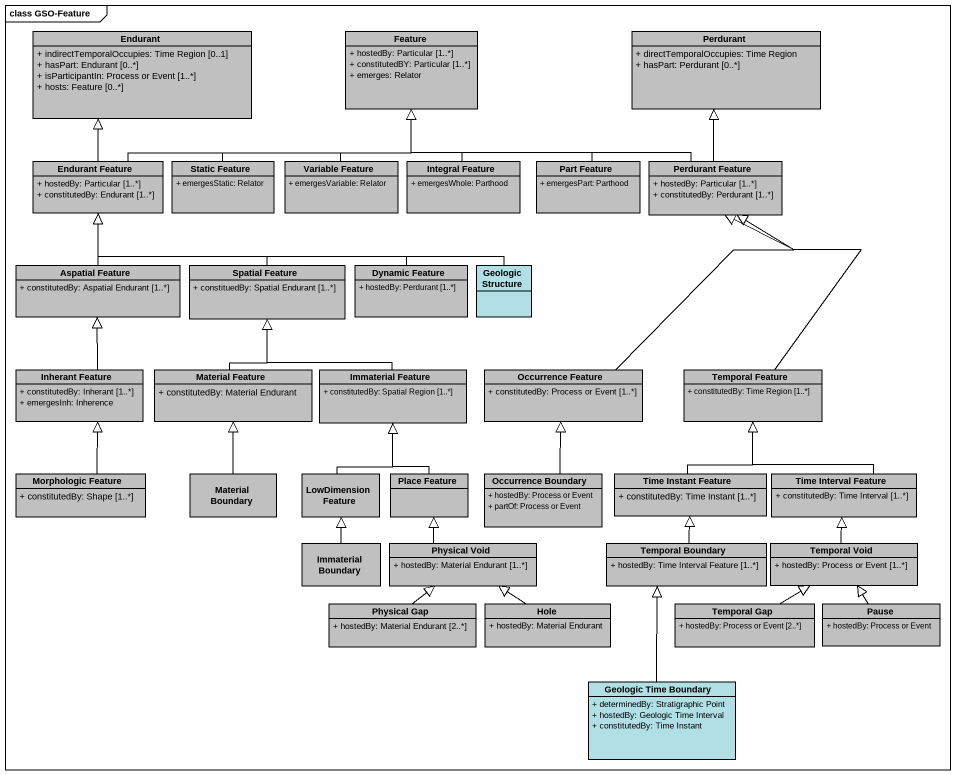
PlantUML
@startuml
mainframe class GSO-Feature
hide circle
hide empty members
skinparam classAttributeIconSize 0
class Endurant #C0C0C0 {
  + indirectTemporalOccupies: Time Region [0..1]
  + hasPart: Endurant [0..*]
  + isParticipantIn: Process or Event [1..*]
  + hosts: Feature [0..*]
}
class Feature #C0C0C0 {
  + hostedBy: Particular [1..*]
  + constitutedBY: Particular [1..*]
  + emerges: Relator
}
class Perdurant #C0C0C0 {
  + directTemporalOccupies: Time Region
  + hasPart: Perdurant [0..*]
}
class "Endurant Feature" as Endurant_Feature #C0C0C0 {
  + hostedBy: Particular [1..*]
  + constitutedBy: Endurant [1..*]
}
class "Static Feature" as Static_Feature #C0C0C0 {
  + emergesStatic: Relator
}
class "Variable Feature" as Variable_Feature #C0C0C0 {
  + emergesVariable: Relator
}
class "Integral Feature" as Integral_Feature #C0C0C0 {
  + emergesWhole: Parthood
}
class "Part Feature" as Part_Feature #C0C0C0 {
  + emergesPart: Parthood
}
class "Perdurant Feature" as Perdurant_Feature #C0C0C0 {
  + hostedBy: Particular [1..*]
  + constitutedBy: Perdurant [1..*]
}
class "Aspatial Feature" as Aspatial_Feature #C0C0C0 {
  + constitutedBy: Aspatial Endurant [1..*]
}
class "Spatial Feature" as Spatial_Feature #C0C0C0 {
  + constituedBy: Spatial Endurant [1..*]
}
class "Dynamic Feature" as Dynamic_Feature #C0C0C0 {
  + hostedBy: Perdurant [1..*]
}
class "Geologic Structure" as Geologic_Structure #B0E0E6
class "Inherant Feature" as Inherant_Feature #C0C0C0 {
  + constitutedBy: Inherant [1..*]
  + emergesInh: Inherence
}
class "Material Feature" as Material_Feature #C0C0C0 {
  + constitutedBy: Material Endurant
}
class "Immaterial Feature" as Immaterial_Feature #C0C0C0 {
  + constitutedBy: Spatial Region [1..*]
}
class "Occurrence Feature" as Occurrence_Feature #C0C0C0 {
  + constitutedBy: Process or Event [1..*]
}
class "Temporal Feature" as Temporal_Feature #C0C0C0 {
  + constitutedBy: Time Region [1..*]
}
class "Morphologic Feature" as Morphologic_Feature #C0C0C0 {
  + constitutedBy: Shape [1..*]
}
class "Material Boundary" as Material_Boundary #C0C0C0
class "LowDimension Feature" as LowDimension_Feature #C0C0C0
class "Place Feature" as Place_Feature #C0C0C0
class "Occurrence Boundary" as Occurrence_Boundary #C0C0C0 {
  + hostedBy: Process or Event
  + partOf: Process or Event
}
class "Time Instant Feature" as Time_Instant_Feature #C0C0C0 {
  + constitutedBy: Time Instant [1..*]
}
class "Time Interval Feature" as Time_Interval_Feature #C0C0C0 {
  + constitutedBy: Time Interval [1..*]
}
class "Immaterial Boundary" as Immaterial_Boundary #C0C0C0
class "Physical Void" as Physical_Void #C0C0C0 {
  + hostedBy: Material Endurant [1..*]
}
class "Temporal Boundary" as Temporal_Boundary #C0C0C0 {
  + hostedBy: Time Interval Feature [1..*]
}
class "Temporal Void" as Temporal_Void #C0C0C0 {
  + hostedBy: Process or Event [1..*]
}
class "Physical Gap" as Physical_Gap #C0C0C0 {
  + hostedBy: Material Endurant [2..*]
}
class Hole #C0C0C0 {
  + hostedBy: Material Endurant
}
class "Temporal Gap" as Temporal_Gap #C0C0C0 {
  + hostedBy: Process or Event [2..*]
}
class Pause #C0C0C0 {
  + hostedBy: Process or Event
}
class "Geologic Time Boundary" as Geologic_Time_Boundary #B0E0E6 {
  + determinedBy: Stratigraphic Point
  + hostedBy: Geologic Time Interval
  + constitutedBy: Time Instant
}
Endurant_Feature -up-|> Endurant
Endurant_Feature -right-|> Feature
Static_Feature -up-|> Feature
Variable_Feature -up-|> Feature
Integral_Feature -up-|> Feature
Part_Feature -up-|> Feature
Perdurant_Feature -left-|> Feature
Perdurant_Feature -up-|> Perdurant
Aspatial_Feature -up-|> Endurant_Feature
Spatial_Feature -up-|> Endurant_Feature
Dynamic_Feature -left-|> Endurant_Feature
Geologic_Structure -left-|> Endurant_Feature
Inherant_Feature -up-|> Aspatial_Feature
Material_Feature -up-|> Spatial_Feature
Immaterial_Feature -up-|> Spatial_Feature
Occurrence_Feature -up-|> Perdurant_Feature
Temporal_Feature -up-|> Perdurant_Feature
Morphologic_Feature -up-|> Inherant_Feature
Material_Boundary -up-|> Material_Feature
LowDimension_Feature -up-|> Immaterial_Feature
Place_Feature -up-|> Immaterial_Feature
Occurrence_Boundary -up-|> Occurrence_Feature
Time_Instant_Feature -up-|> Temporal_Feature
Time_Interval_Feature -up-|> Temporal_Feature
Immaterial_Boundary -up-|> LowDimension_Feature
Physical_Void -up-|> Place_Feature
Temporal_Boundary -up-|> Time_Instant_Feature
Temporal_Void -up-|> Time_Interval_Feature
Physical_Gap -up-|> Physical_Void
Hole -up-|> Physical_Void
Temporal_Gap -up-|> Temporal_Void
Pause -up-|> Temporal_Void
Geologic_Time_Boundary -up-|> Temporal_Boundary
@enduml
